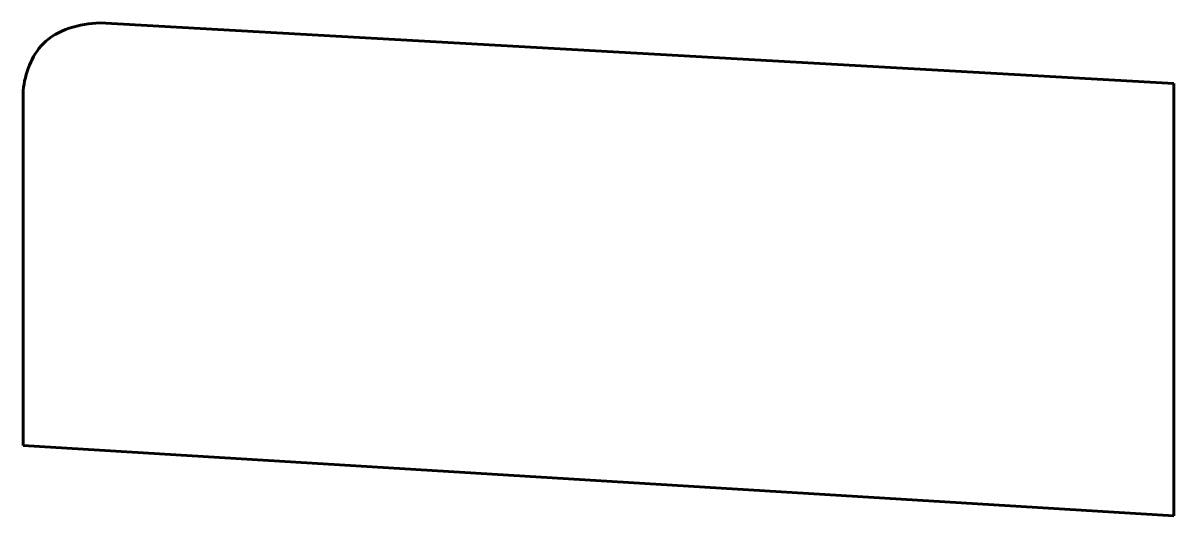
# Model space of a CAD drawing. Header units: millimetres. Extents: x -7.5 to 7.5, y 349.7 to 356.2.
import ezdxf

# ---------------------------------------------------------------- set-up
doc = ezdxf.new("R2010")
doc.units = ezdxf.units.MM
doc.linetypes.add('K5LT_BASIC', pattern=[0])

msp = doc.modelspace()

# ---------------------------------------------------------------- linework, layer by layer
at = {"color": 150, "linetype": 'K5LT_BASIC', "lineweight": 60, "true_color": 0x0080ff}
for p, q in [((-7.539, 350.67), (-7.539, 355.323)), ((7.539, 349.749), (7.54, 355.414)), ((-7.539, 350.67), (7.539, 349.749))]:
    msp.add_line(p, q, dxfattribs=at)
msp.add_lwpolyline([(-6.533, 356.205), (7.54, 355.414)], dxfattribs=at)
msp.add_open_spline([(-7.539, 355.323), (-7.511, 355.542), (-7.337, 356.054), (-6.797, 356.198), (-6.533, 356.205)], degree=3, knots=[0, 0, 0, 0, 0.664287, 1.455488, 1.455488, 1.455488, 1.455488], dxfattribs=at)

doc.saveas('drawing.dxf')
